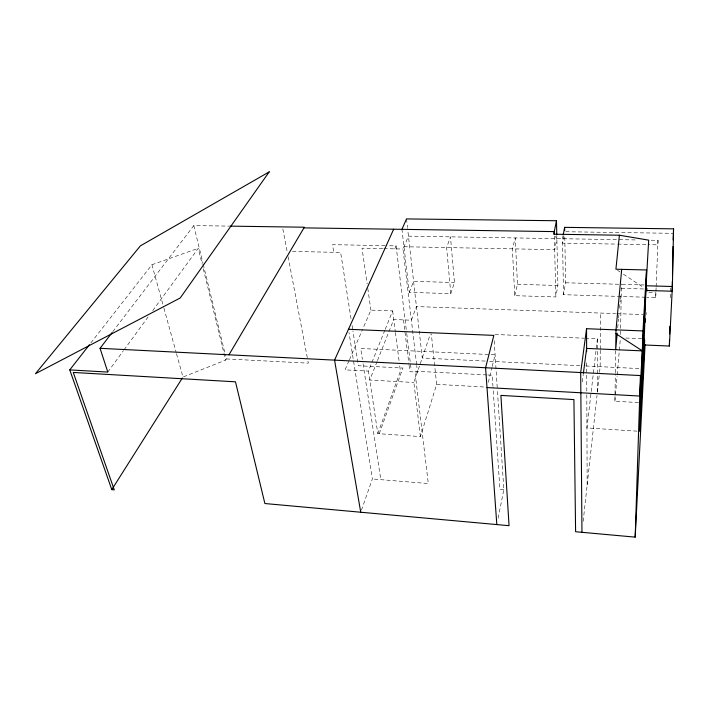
<?xml version="1.0" encoding="UTF-8"?>
<svg xmlns="http://www.w3.org/2000/svg" width="709" height="709" viewBox="0 0 709 709"><rect width="100%" height="100%" fill="white"/><g stroke="black" fill="none" stroke-linecap="round" stroke-linejoin="round"><path stroke-width="0.53" stroke-dasharray="3.54 2.66" d="M585.306 338.246L597.421 338.751L597.244 393.256L599.229 375.176M600.248 350.255L600.168 366.668L599.344 374.113M600.257 349.165L600.443 313.059M638.481 402.579L614.898 401.232L615.323 373.82M615.332 372.721L615.669 350.795M620.499 334.515L621.43 283.946M670.457 297.771L670.679 287.898M646.112 314.663L646.183 312.492M647.122 288.208L646.971 292.569L655.905 292.835L655.701 297.541L646.714 297.266M655.701 297.541L656.126 287.367M656.144 286.56L658.023 240.324L648.797 240.174M658.023 240.324L657.828 244.827L648.54 244.667M614.898 401.232L617.096 376.08M617.193 374.99L620.34 338.902M617.707 327.78L618.514 319.015M618.62 317.916L619.125 312.439M619.524 308.052L620.233 300.386M620.34 299.287L620.845 293.81M583.17 521.31L597.005 395.445M597.421 338.751L586.937 427.926L639.678 431.32M582.257 381.956L583.241 374.379M645.615 297.231L563.522 294.696L565.578 282.776L564.781 236.062M514.734 295.671L517.464 284.327L515.248 237.932L512.412 248.841L514.734 295.671L555.803 296.965L557.903 285.479L556.795 235.468M563.07 235.618L562.485 238.72L563.522 294.696M563.93 235.867L562.565 243.134L616.573 244.1M498.099 518.244L503.833 489.706L497.372 389.906M488.306 382.284L491.966 367.492M492.223 366.429L495.104 354.81L360.713 348.5L362.388 359.428M384.827 330.297L368.405 371.108L377.826 433.633L420.41 436.584L436.655 384.358L431.329 334.01M450.791 293.65L454.469 282.528L450.472 236.85L446.617 247.565L450.791 293.65L409.306 292.347L401.941 229.335M420.41 436.584L413.87 382.488L430.398 333.886M361.457 510.152L372.358 478.974L349.005 332.565M379.253 433.731L402.916 368.042L358.399 365.747L352.931 330.881M377.826 433.633L400.408 371.215L399.575 364.754M409.306 292.347L413.586 281.358L454.469 282.528M377.073 361.59L369.752 380.051L413.87 382.488M377.48 360.562L393.734 319.52L411.38 320.211L416.449 306.58L615.66 313.591M385.235 329.277L392.626 310.914L370.896 310.125L363.008 328.347M416.6 364.541L403.004 249.027L408.464 236.15L637.639 239.97M348.988 360.757L345.044 369.868L368.405 371.108M349.431 359.747L362.574 329.366M394.78 248.859L396.083 245.89L386.219 245.695M176.523 353.738L182.966 377.055L225.639 360.101L226.331 358.931L225.285 354.633M107.803 372.074L123.428 350.707M124.075 349.812L149.466 315.088M152.719 310.639L198.281 248.31L202.225 264.43M112.784 331.661L193.787 225.595L228.812 226.109M90.814 342.961L151.93 264.732L198.281 248.31M565.8 231.737L673.328 233.332M617.672 244.118L647.432 244.64M385.12 245.677L332.512 244.658L333.744 252.298M403.979 246.732L554.695 249.665L556.866 238.623L554.979 235.955M382.771 248.62L362.033 248.203L367.165 284.052M383.87 248.637L403.004 249.027M292.516 251.42L340.639 252.448L351.052 318.899M565.578 282.776L620.916 284.318M622.023 284.344L644.162 284.965M517.464 284.327L557.903 285.479M621.35 288.324L644.818 289.006M616.75 313.635L642.85 314.548M625.834 338.033L642.035 338.698M494.979 334.48L584.198 338.202M485.257 361.076L422.28 358.01L407.604 228.608M489.68 361.289L580.281 365.702M585.802 365.968L639.828 368.6M226.331 358.931L308.335 363.159L307.715 359.906M486.675 374.928L414.889 371.179L428.298 483.538L372.358 478.974M487.783 374.99L492.206 375.221L492.941 386.201M436.655 384.358L486.152 387.105M503.833 489.706L499.916 489.387L493.021 387.291M617.548 270.306L619.994 271.928M623.424 274.188L644.091 287.845M151.93 264.732L163.637 307.121M163.93 308.176L176.231 352.683M193.787 225.595L202.978 263.225M203.235 264.306L225.019 353.552M203.279 268.738L225.639 360.101M282.856 229.016L287.092 251.305M288.12 256.738L307.511 358.816M352.081 325.44L352.763 329.791M363.061 363.806L380.839 479.665M367.785 288.395L370.896 310.125M392.626 310.914L395.267 331.369M395.409 332.45L399.433 363.673M403.501 319.901L408.942 364.151M409.075 365.232L409.864 371.711L417.486 372.11L416.724 365.622M396.083 245.89L406.603 332.344M406.736 333.434L411.007 368.458M406.505 218.921L407.489 227.536M494.191 340.781L497.301 388.807M554.376 236.106L555.803 296.965M586.68 362.769L586.795 393.69M586.804 394.798L587.158 485.027"/><path stroke-width="1.06" d="M672.354 281.393L672.15 291.222L645.917 290.451L646.227 285M672.486 274.835L673.063 246.44M673.196 239.89L673.55 228.847L564.63 227.35L563.265 234.582M487.003 387.566L639.74 396.047L648.691 240.156L619.4 235.22L615.917 269.225L646.537 269.969L644.056 344.964L669.367 346.045L672.389 286.507L673.55 228.847M669.367 346.045L669.518 339.46M669.642 333.974L669.81 326.291M635.184 537.138L640.395 375.557L100.058 348.314L107.803 372.074L69.766 369.903L111.792 489.635L114.264 489.866L73.266 372.447L235.485 381.823L264.891 503.532L509.053 525.688L500.9 395.409L573.918 399.592L575.602 531.732L635.184 537.138L645.075 344.503M646.537 269.969L642.992 330.935L639.678 431.32L644.711 339.974M640.617 402.694L644.197 338.796M644.056 344.964L644.357 339.54M645.323 322.196L645.509 318.944M617.202 333.257L615.687 349.697L615.997 329.88L621.696 269.367M583.383 373.297L586.618 348.411L642.336 350.875L615.935 333.682M642.992 330.935L586.547 328.719L580.689 372.544L581.956 532.308M401.941 229.335L406.505 218.921L556.476 220.738L553.738 234.2L619.4 235.22M393.663 229.211L334.559 360.137L360.73 512.235M228.954 354.81L304.347 227.217L229.911 226.127M111.792 489.635L182.373 377.986M100.058 348.314L112.111 332.539M69.766 369.903L89.458 344.698M303.966 227.873L554.27 231.604L554.332 234.2M646.076 285.771L672.389 286.507M348.482 329.286L493.845 335.384L485.576 367.749L496.823 524.58M556.476 220.738L556.778 234.413M564.63 227.35L564.683 230.62M586.547 328.719L586.635 351.726M269.216 171.862L180.219 297.984L35.45 373.723L140.382 245.863L269.216 171.862"/></g></svg>
